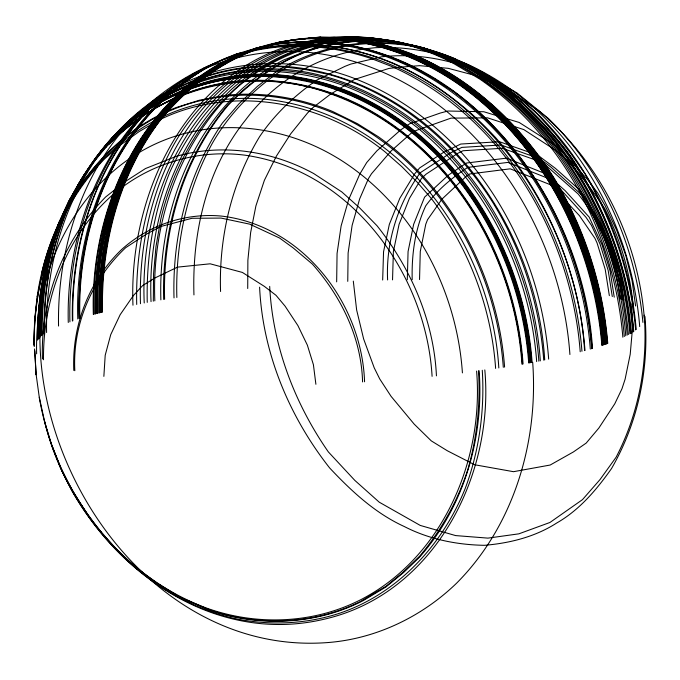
<?xml version="1.0" encoding="UTF-8"?>
<svg xmlns="http://www.w3.org/2000/svg" width="680" height="680" viewBox="0 0 680 680"><rect width="100%" height="100%" fill="white"/><g stroke="black" fill="none" stroke-linecap="round" stroke-linejoin="round"><path stroke-width="1.02" d="M247.715 288.499L247.877 260.236L250.631 232.611L255.918 205.862L264.384 180.302L276.318 156.23L290.776 133.731L307.555 112.973L312.894 107.635L329.902 94.639L354.416 79.492L389.002 68.416L398.063 67.32L419.628 65.662L448.281 68.34L476.535 75.811L497.327 84.796L505.894 88.859L538.16 110.287C599.803 161.517 638.104 238.663 644.334 318.333M193.953 294.916C191.972 233.002 206.355 168.802 245.794 119.68C275.51 79.501 322.43 52.913 372.164 48.042L374.858 47.736C407.082 46.011 439.271 52.386 468.937 64.923L471.504 66.156C570.112 113.254 631.15 219.742 639.71 326.587M153.315 301.172L153.578 273.572L156 246.517L160.726 219.487C179.316 139.034 237.184 61.234 321.436 43.63A249.135 199.248 71.1 0 1 356.847 39.245C371.764 38.131 386.699 40.163 401.387 42.577M154.836 300.875C151.64 223.703 178.67 144.415 234.387 89.922L234.727 89.607C274.805 53.618 329.324 34.637 383.087 39.916M220.566 291.499C218.722 237.592 231.463 183.005 259.556 136.739C274.533 114.376 294.618 95.566 316.591 80.223L344.973 66.343L350.769 64.082L382.015 56.712L385.126 56.491C419.322 53.244 453.832 60.18 484.95 74.434L517.097 92.998L548.216 118.354C603.577 171.785 635.842 246.313 642.923 322.413M140.463 303.714C137.964 219.827 166.643 130.492 235.169 77.843C274.771 47.226 326.289 32.759 376.048 38.496M144.228 302.974C139.672 202.938 186.082 92.667 282.99 52.062L285.855 50.915C320.356 37.595 358.326 34.374 394.621 41.302M147.245 302.379C146.251 258.8 152.923 214.897 168.98 174.267L169.702 172.406C192.984 121.099 231.786 74.63 284.801 52.632L316.175 42.585C343.442 36.873 371.628 36.652 398.956 42.117M151.036 301.623C147.704 224.544 173.646 145.095 229.891 90.873C265.582 57.732 313.531 38.267 362.363 38.403L381.225 39.542M164.619 299.302C162.469 229.993 183.183 159.086 228.004 105.459L228.37 105.06C252.603 80.163 281.486 59.449 314.874 48.849L315.205 48.748C351.262 38.123 390.048 38.556 426.122 48.798M174.02 297.899C172.176 236.538 187.706 174.114 222.377 123.055L238.969 103.836L257.278 86.479L277.151 71.069C322.983 42.466 380.57 34.935 432.216 50.77M176.851 297.475C175.321 244.315 186.541 190.528 212.109 143.692C228.735 114.274 253.257 89.539 281.137 70.695C332.894 38.046 399.857 35.224 455.651 59.032M132.974 305.201C128.656 198.67 181.645 79.475 289.774 45.509L319.515 38.734C365.194 32.062 412.131 41.896 452.88 63.044L480.012 79.22C564.119 137.394 614.388 236.445 622.854 337.221M136.714 304.462C135.456 252.135 145.817 199.266 169.66 152.481C187.374 117.105 215.951 88.077 248.455 65.985L249.908 65.076C326.672 17.867 428.051 34.136 497.097 87.814L499.647 89.76C574.379 148.75 619.684 240.788 627.215 335.104M160.871 299.863C157.87 207 197.404 104.558 283.526 60.044L315.392 47.541L342.635 41.624C416.304 33.031 490.221 65.807 541.501 117.742C596.895 174.301 629.272 250.988 636.225 329.426M163.676 299.447C161.543 230.146 182.266 159.256 227.095 105.647L228.948 103.641C252.73 79.475 281.01 59.33 313.574 48.977L315.256 48.45C351.092 37.876 389.666 38.496 425.519 48.603M347.752 281.358L348.118 252.994L352.121 225.403L359.661 198.874L368.433 178.636L371.484 173.774L391.195 150.892L411.978 132.489L416.704 130.28L451.002 118.116L487.594 117.853L523.812 129.591L557.209 151.351C575.841 167.569 590.861 187.986 604.613 208.437C619.956 238.382 629.841 271.074 633.038 304.598M96.764 313.574C91.604 196.562 158.661 65.169 281.792 41.658M97.334 313.429C93.338 203.779 149.532 81.32 260.814 47.2M97.903 313.276C94.758 210.715 141.678 98.03 240.252 54.876M99.042 312.978C97.393 239.326 119.136 163.293 168.47 107.406L169.643 106.054C190.315 84.685 214.719 67.048 241.663 54.442L242.352 54.17C261.885 46.529 282.175 40.46 303.152 38.658M99.62 312.825C96.424 210.341 143.03 98.175 241.366 54.748L264.188 46.444M100.189 312.673C96.9 209.686 144.092 96.985 243.296 54.06L265.03 46.257M100.759 312.519C95.803 198.416 158.584 70.108 277.567 43.027M101.337 312.375C97.971 209.185 145.333 96.254 244.996 53.677M101.906 312.222C100.436 245.301 118.006 176.868 158.032 122.553L158.882 121.516C186.957 86.717 224.324 58.403 267.572 45.688M102.484 312.069C101.048 245.14 118.49 176.588 158.695 122.349C186.975 87.057 224.638 58.276 268.422 45.492M336.659 281.851L337.067 253.478L341.13 225.879L348.747 199.342L359.771 174.123L366.724 162.529L376.89 150.841L400.724 129.906L409.64 123.777L440.215 113.067L447.908 111.027L483.794 111.741L519.222 122.477L556.299 146.115L564.978 154.394L588.038 180.098L597.907 193.264L604.987 205.411L616.785 230.52L625.838 255.689L632.111 280.874L635.604 306.025M77.8 318.979C73.78 210.392 128.767 92.794 236.019 54.205L257.933 47.626L279.115 43.418M79.059 318.521C75.284 217.251 122.587 108.375 217.005 62.458M79.475 318.359C75.633 216.886 123.42 107.729 218.119 61.999M79.9 318.206C76.73 223.618 116.875 123.106 199.742 72.148M93.347 314.475C89.632 206.49 144.083 86.275 252.084 49.546M93.916 314.33C90.593 212.364 138.006 99.807 235.356 56.372M95.055 314.024C93.058 232.688 120.59 148.002 181.22 91.791L181.721 91.375C204.077 72.505 229.594 57.163 257.44 47.965M95.625 313.879C93.661 232.534 121.091 147.679 181.9 91.579L199.495 77.724L218.067 65.764L237.448 55.726M68.272 322.473C65.816 229.296 104.388 130.169 185.138 78.625M69.912 321.87C67.439 228.574 105.995 129.276 186.856 77.647M72.386 320.96C70.355 234.081 102.612 142.528 172.762 88.017M72.803 320.815C71.094 240.916 97.682 157.819 156.553 101.915M58.54 326.043C57.222 254.15 78.863 180.243 126.82 125.621C166.285 82.221 221.501 51.731 280.44 46.827L301.129 46.206C325.21 46.673 349.07 51.051 371.866 58.778L391.45 66.359C502.027 115.608 571.132 233.52 580.218 351.764M41.446 335.444C40.46 279.352 54.196 222.675 84.048 174.896M42.211 335.01C41.709 294.372 48.382 253.58 63.231 215.679M44.005 333.99C43.086 271.405 59.645 207.595 96.62 156.528M44.523 333.693C41.82 236.198 87.49 131.333 178.525 87.286C218.025 67.668 263.798 61.472 307.173 69.122C442.663 92.846 536.656 227.63 544.722 359.95M46.597 332.52C44.82 248.141 77.002 159.859 144.831 106.888L145.52 106.403C205.981 59.168 290.878 51.527 360.697 80.98C398.675 96.73 432.412 121.669 460.471 151.572L461.04 152.158C512.244 208.853 542.938 283.067 548.667 359.108M37.578 339.923C37.196 307.471 41.667 275.026 51.272 244.009M37.697 339.779L38.242 315.036L40.698 290.734M37.825 339.626L38.369 314.882L40.817 290.564L45.143 266.883M39.041 338.147C38.411 289.935 48.441 241.375 70.533 198.356M39.168 337.994C38.641 297.619 45.628 257.159 60.707 219.649M39.287 337.85C39.1 305.039 43.639 272.247 53.312 240.873M39.533 337.552L40.078 312.622M39.661 337.399L40.205 312.46L42.67 287.963M39.78 337.246L40.324 312.298L42.789 287.793L47.141 263.916M40.774 336.048C38.836 250.503 74.197 162.163 143.114 109.455C182.988 78.957 233.707 63.691 283.764 66.921L306.408 69.751L328.738 74.477C397.902 93.517 455.608 143.166 493.289 203.244L494.215 204.833C522.623 251.778 539.588 305.464 543.736 360.153M34.034 344.717L34.595 320.076M34.161 345.754C32.742 263.491 67.719 176.069 138.558 130.288C178.933 103.487 229.44 93.168 277.194 100.776C403.427 120.768 491.462 245.191 498.814 367.94M34.255 346.486C33.108 278.146 56.644 208.352 104.609 158.814L121.269 144.398L139.06 131.631L157.956 120.598C231.506 83.623 322.915 101.15 385.313 152.09L401.803 166.634L417.078 182.061L431.188 198.322C468.46 247.231 491.334 307.012 495.618 368.399M419.543 279.556L420.274 251.43L425.774 224.222L427.55 219.674L442.068 199.019L466.633 175.993L469.591 174.004L510.179 168.827L550.766 184.875L579.437 215.67L594.932 238.323L597.057 242.947L605.217 269.39L609.348 295.655M36.643 353.821C34.077 263.449 84.124 166.515 173.476 136.791L176.154 135.949C229.415 119.025 288.779 128.8 336.277 157.318L338.716 158.763C411.944 204.281 456.62 287.827 462.417 372.887M42.474 358.938C40.23 299.081 63.776 239.555 105.706 196.919L125.605 181.339L145.52 168.53L176.358 156.298C222.19 143.276 272.153 150.816 313.675 173.528L341.785 191.913L359.592 207.833L377.043 225.777C411.043 268.506 433.832 320.926 436.441 375.861M407.295 279.709L408.068 251.532L413.661 224.29L424.583 197.141L448.35 175.125L466.565 163.022L506.489 158.151L546.439 174.097L565.02 190.544L589.144 217.081L602.012 244.766L610.121 271.048L614.236 297.151M412.199 279.65C411.561 254.422 414.995 228.846 425.748 205.81C436.892 190.468 451.885 177.718 467.772 167.399L507.96 162.401L548.173 178.398L560.567 189.363L585.99 217.294L591.43 225.267L600.032 244.043L608.167 270.394L612.289 296.556M382.67 280.015L383.554 251.753L389.317 224.425L399.78 198.347L414.724 173.808L419.662 167.926L443.504 152.422L460.751 144.041L499.528 141.712L538.075 155.388L555.331 168.292L578.816 189.202L583.89 195.942L599.794 222.215L611.736 248.336L619.76 274.303L623.84 300.093M387.608 279.947C385.806 242.114 397.647 204.612 419.5 173.808L420.563 172.533L450.781 152.805L461.881 147.39L500.913 144.984L539.707 158.703L550.876 167.042L581.885 195.1C602.769 226.372 618.409 261.757 621.937 299.506M392.538 279.888L393.38 251.659L399.067 224.366L409.445 198.331L421.549 178.321L426.199 174.071L458.031 153.187L463.012 150.748L502.299 148.257L541.348 162.027L546.38 165.775L578.196 194.038C601.876 223.814 615.757 261.214 620.024 298.92M43.503 359.771C42.848 300.144 65.221 238.629 109.48 197.744C145.571 164.679 195.951 148.971 244.451 155.117C350.854 169.847 426.105 273.164 432.089 376.346M74.826 370.71C72.335 324.326 92.064 279.31 125.656 247.699L146.387 234.15L160.854 226.482L191.964 218.288L221.059 218.084L249.722 224.153L279.514 238L293.139 247.877L312.324 264.036C341.326 296.607 361.361 337.781 362.576 381.93M73.797 370.43C71.842 325.389 88.935 281.001 121.507 249.645C148.58 225.174 185.198 212.636 221.637 216.104C302.353 225.463 361.887 303.017 364.565 381.795M103.861 376.372L105.204 355.257L110.738 334.628L120.173 314.678L133.339 295.622L142.681 285.549L154.853 278.001L177.54 267.129L210.162 263.806L242.369 272.425L264.392 286.39L276.012 295.324L285.056 306.111L297.908 325.593L307.36 345.142L313.412 364.718L315.894 384.276M39.831 312.945L42.296 288.49L46.767 264.477L53.057 241.264M34.629 320.399L37.17 296.166M37.205 296.514C48.688 216.078 98.821 137.462 176.57 107.406L199.452 100.189L226.287 95.276C262.48 91.519 299.183 97.588 332.724 111.52L357.527 123.734L378.105 136.587C452.387 189.006 497.998 277.142 504.594 367.124M44.897 267.249L51.017 244.4L58.871 222.53L68.638 201.373M41.709 273.25C59.866 193.859 118.447 120.283 199.894 100.793L201.969 100.317C253.181 88.264 308.006 97.894 353.88 122.961L355.767 123.981C442.442 172.822 496.196 269.365 503.302 367.31M52.93 241.468L60.971 219.232M53.184 241.069L61.234 218.824M51.145 244.205L59.134 222.122M60.444 220.065L69.989 199.223L81.923 178.313M61.098 219.028L70.805 197.922M68.374 201.798L79.679 181.9M83.053 176.502C105.358 141.244 136.484 111.333 173.833 92.446L175.703 91.477C202.224 79.22 231.013 72.199 260.227 71.306L260.958 71.298C287.954 70.958 314.815 75.556 340.323 84.362L341.012 84.592C368.815 94.716 394.613 109.727 417.809 128.035L419.433 129.412C487.951 186.635 530.162 272.858 536.673 361.599M81.073 179.665L94.469 160.123M79.407 182.35L92.148 163.838M96.679 156.595C148.963 84.294 244.264 51.654 329.214 77.784C451.095 113.585 532.117 237.439 540.311 360.885M96.237 157.301C134.394 106.063 195.16 71.672 259.479 70.006C283.084 69.572 306.841 72.08 329.426 79.195C450.415 115.413 530.375 238.527 538.849 361.19M94.035 160.828C127.474 115.132 179.18 83.257 235.493 75.93L236.963 75.709C277.822 70.847 319.676 78.285 357.111 95.072L358.479 95.727C460.198 143.25 524.127 252.365 532.108 362.389M93.593 161.525L107.721 144.415L123.046 128.894L139.281 115.277M91.859 164.296L105.91 147.271M108.179 143.701L123.207 128.647M107.415 144.899C161.441 82.679 253.334 60.554 330.582 87.329C446.148 125.859 521.11 244.46 529.269 362.874M105.612 147.747C134.784 116.348 173.459 93.746 215.398 84.575L215.866 84.473C266.475 73.975 319.88 83.666 365.228 107.814L365.661 108.052C458.413 158.134 515.78 260.27 523.064 363.953M111.783 141.474C139.995 113.959 175.508 93.661 214.141 85.229L216.078 84.787C266.322 74.46 319.286 84.048 364.335 107.941L366.112 108.91C458.329 159.052 515.253 260.814 522.495 364.046M109.276 144.075C165.07 84.991 255.96 65.467 331.5 94.189C442.663 134.088 514.301 249.058 521.934 364.149M122.731 129.387C177.319 78.013 259.964 62.611 330.446 86.266C446.615 124.686 522.197 243.712 530.409 362.678M122.417 129.88L139.238 115.991C183.94 83.632 241.51 69.844 295.919 79.407C350.957 88.103 400.962 118.193 439.433 157.811L440.087 158.474C491.733 213.97 523.217 287.436 528.708 362.975M172.329 88.255L177.658 84.498M138.78 116.033C196.631 72.556 276.582 64.379 343.102 91.417C452.268 134.181 521.721 248.455 529.839 362.78M173.459 87.525L190.306 76.016M139.111 115.532C174.709 88.816 219.138 74.4 263.611 74.485C286.535 74.945 309.315 78.761 331.211 85.535C447.542 124.092 523.269 243.312 531.548 362.482M149.167 108.638C183.013 86.522 223.295 74.715 263.729 74.851L264.061 74.851C286.433 75.403 308.652 79.118 330.046 85.629L330.37 85.731C446.853 124.092 522.733 243.347 530.978 362.584M202.462 68.757L227.638 57.655M189.754 76.236L208.649 65.883M192.712 74.247C235.382 52.649 285.345 46.197 332.129 55.922C468.639 84.379 560.575 220.456 569.908 354.501M232.653 55.692L237.379 53.788M244.315 53.236L261.655 47.014M251.115 50.005L255.765 48.339M248.217 51.383L258.281 47.77M227.077 57.885L247.121 51.314L267.231 46.911M223.754 59.245C304.793 27.387 398.65 53.508 462.468 109.319C532.516 169.813 574.693 259.497 581.952 351.305M234.337 54.901L241.408 52.598M254.924 48.526L282.854 41.523M246.559 51.544L266.551 47.124L288.363 44.514C324.028 42.492 359.95 49.351 392.861 63.061C431.655 79.645 465.987 105.587 494.538 136.476L495.125 137.079C547.391 195.865 578.774 272.221 585.004 350.489M277.032 43.197L291.38 40.12L301.886 38.709M276.497 43.367L292.392 39.959M281.274 41.828L283.297 41.395M278.63 42.678L288.346 40.605M256.564 48.05L277.474 43.792L298.877 41.854C331.78 40.536 364.726 46.852 395.216 59.143L415.166 68.161L434.223 78.914L452.514 90.975C533.851 151.062 584.043 248.463 591.608 348.738M254.507 48.68C306.374 35.309 362.363 43.299 410.082 66.853C515.619 119.144 581.596 233.529 590.283 349.087M278.043 42.492L302.651 38.93L320.543 38.488M277.202 42.678L284.954 41.336M282.285 41.556L304.912 38.598C342.465 35.938 380.273 43.392 414.655 58.489L414.894 58.591C457.198 77.511 493.612 107.737 523.251 143.089L523.668 143.573C569.228 200.965 597.023 272.034 602.981 345.032M278.29 43.605L298.367 41.794M301.631 38.717L320.671 37.102M303.654 38.633L320.084 37.791L332.996 38.012M301.656 39.092L305.668 38.845M297.865 41.727C460.267 34.892 583.134 197.183 592.501 348.5M287.683 44.718C450.857 35.895 575.866 198.339 584.571 350.608M318.019 37.306L333.565 37.502M316.803 37.425L345.227 38.224M314.364 37.655L333.276 37.757M313.14 37.774L319.966 37.612M308.269 38.25C353.455 35.122 398.659 47.124 438.039 69.003L439.883 70.082C536.8 126.021 595.535 234.668 604.452 344.522M301.529 41.599C340.918 40.417 380.12 50.261 415.233 67.864L434.409 78.642L452.719 90.712C534.131 150.781 584.46 248.285 592.059 348.619M319.668 37.17L333.752 37.332L356.346 39.245M320.314 38.139C352.784 37.578 384.931 45.458 414.647 58.216L438.013 69.955C470.985 88.731 499.554 114.401 523.914 143.344C569.619 200.694 597.354 271.873 603.347 344.904M320.484 38.403C478.473 40.171 592.373 198.016 602.25 345.278M333.659 37.417C360.162 38.224 386.257 44.166 410.975 53.635L411.969 54.035C470.993 78.03 519.129 123.581 553.231 176.749C584.094 227.026 602.888 284.58 607.767 343.383M333.37 37.672C386.214 39.457 436.756 61.702 477.981 94.044C553.494 154.547 598.442 248.191 606.288 343.893M333.183 37.842L354.654 39.567M332.894 38.097C486.583 46.223 594.957 200.218 604.817 344.394M332.24 38.683C377.281 41.531 420.699 58.267 457.75 83.708C542.572 142.97 593.419 243.389 601.885 345.406M344.998 38.301C367.965 39.95 390.303 46.282 411.749 54.434C526.065 102.204 597.737 222.861 607.027 343.638M344.326 38.53C393.286 42.695 439.484 64.311 477.887 94.325L478.831 95.106C553.639 155.66 598.077 248.838 605.923 344.021M347.718 39.304C379.5 43.035 410.116 54.035 438.107 69.334L438.558 69.598C535.985 125.434 595.144 234.404 604.087 344.649M355.334 39.44C499.469 61.157 596.658 205.394 606.662 343.765M365.993 40.902L386.291 45.679L411.459 54.052C470.16 77.945 518.185 123.063 552.245 175.891L552.95 176.962C583.695 227.264 602.548 284.733 607.402 343.51M363.766 41.132C405.254 49.002 443.998 68.212 477.139 94.146L477.742 94.605C500.76 113.662 521.339 135.558 539.096 159.588L540.082 161.032C577.456 214.94 600.159 278.783 605.548 344.139M400.418 42.389L419.483 46.716C473.093 62.041 519.341 96.696 554.574 139.306L554.871 139.672C597.737 195.304 625.914 262.82 631.354 333.098M396.542 41.667L416.508 46.13L432.973 51.246M389.844 40.401C438.923 49.886 483.548 75.854 519.664 109.947L520.931 111.18C581.46 170.519 617.202 252.475 624.299 336.524M418.293 46.478L426.267 48.96M413.55 45.552C434.648 51.026 454.41 60.367 473.382 70.941L501.687 90.347C546.082 125.06 578.969 172.507 601.681 223.695L602.352 225.386C616.327 260.245 625.133 297.126 628.396 334.534M408.255 44.514C534.744 80.044 616.139 209.321 625.753 335.818M445.502 55.343L462.493 62.704M443.351 54.647L464.899 63.979L490.025 78.667L518.585 100.181C585.242 158.542 624.954 244.426 632.995 332.061M436.917 52.555C528.385 87.405 591.727 173.417 618.604 265.175L624.189 288.184L628.184 310.734L630.76 333.387M434.784 51.858C548.598 95.956 620.381 215.16 629.875 333.82M461.431 62.169L468.282 65.459L494.258 80.724C523.923 101.048 548.854 127.287 570.375 155.932L570.69 156.374C605.778 208.309 628.422 268.863 633.751 331.44M467.432 65.076L494.496 81.099C523.447 100.938 547.833 126.531 568.931 154.419L570.537 156.63C605.608 208.531 628.235 269.059 633.564 331.594M476.782 69.275C499.043 81.311 518.891 97.112 537.455 114.215L554.923 133.535L570.835 153.578L585.191 174.258C613.054 221.663 630.938 275.034 635.647 329.894M117.385 550.426L135.345 567.647L156.731 583.211L179.248 597.065L206.507 608.94C257.142 627.529 315.503 625.421 363.596 600.406L386.027 586.925L403.58 572.552L419.543 557.2C464.185 506.481 484.117 437.58 479.119 370.727M100.784 531.751L117.504 550.452L134.215 566.474L156.995 583.211L179.681 597.048L209.457 609.807C258.332 626.713 313.828 624.631 360.366 601.545L386.002 586.245L402.671 572.602L419.679 556.121C440.665 531.182 456.943 502.325 467.219 471.385L467.899 469.336C477.088 437.41 480.522 403.962 478.49 370.812M100.912 531.794C85.195 512.329 71.451 491.258 60.885 468.554M85.833 511.827L72.42 490.713L62.067 471.044M51.833 445.213L60.868 468.163L71.672 490.331C107.126 552.288 165.623 603.644 236.614 618.876L237.898 619.157C271.787 625.677 307.148 623.9 339.983 613.113L341.13 612.706C399.007 592.645 443.173 543.906 465.486 487.781C479.306 450.347 484.772 410.057 482.273 370.277M51.876 445.663L60.885 468.631M44.591 421.26C73.21 541.807 194.242 649.349 323.119 619.454C433.313 594.966 494.504 476.578 484.806 369.92M51.884 445.757L44.642 421.676L39.287 397.281M39.423 398.327C55.411 489.983 118.235 575.527 206.814 608.183L208.632 608.804C257.286 625.677 312.511 623.637 358.861 600.644L360.409 599.887C442.527 557.753 484.041 460.521 476.603 371.084M35.938 373.107L39.483 398.795M353.302 281.112L356.635 309.961L363.638 338.971L374.229 367.846L379.746 378.973L391.085 396.355L414.154 424.091L431.298 440.887L447.244 450.712L474.606 464.746L513.502 471.69L550.171 465.035L573.359 451.971L586.185 443.088L598.859 428.051L614.779 403.793L621.962 388.798L625.107 379.202L630.215 354.272L632.417 329.146L631.745 303.875M269.688 286.382C272.637 345.805 294.542 403.265 328.346 451.911L354.798 480.369L379.227 502.18L420.265 525.436L455.634 535.585L487.925 538.126L518.865 533.834L549.95 522.469L582.471 499.647L599.972 479.629L616.088 457.258C638.792 413.839 648.031 363.885 644.173 315.137M259.607 287.181C262.659 352.962 289.119 416.475 329.647 467.95C351.381 491.096 375.105 513.204 404.302 526.533C429.003 539.265 456.798 544.841 484.458 545.317C509.771 543.184 535.177 536.877 556.716 523.005C579.487 510.008 596.572 489.719 611.507 468.579C637.891 422.875 649.349 369.036 644.963 316.514M34.782 350.812L36.159 374.791M34.552 348.959L36.108 374.408M39.907 337.101C40.273 488.546 162.775 653.336 325.133 642.744C374.315 639.659 421.226 617.372 456.518 583.262C513.74 525.92 538.594 442.034 532.678 362.287"/></g></svg>
